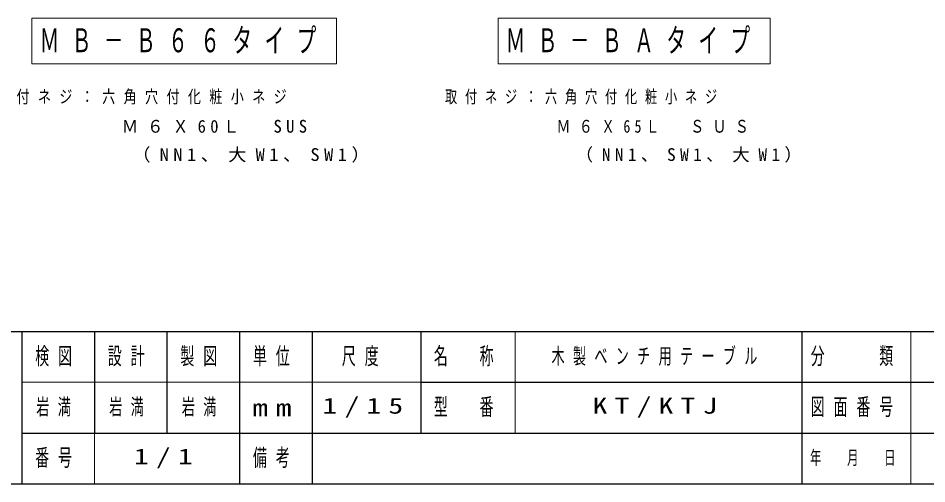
# Model space of a CAD drawing. Units: millimetres on the paper. Extents: x -365 to 12, y -38 to 257.
# Drawn here: x -238 to -112.8, y 0 to 64.2 of the extents above; entities that cross this region are included whole.
import ezdxf

# ---------------------------------------------------------------- set-up
doc = ezdxf.new("R2010")
doc.units = ezdxf.units.MM
doc.layers.add('0_2', color=7, linetype='Continuous', lineweight=13)
doc.layers.add('LY_3', color=7, linetype='Continuous', lineweight=13)
doc.styles.add('ＭＳ ゴシック', font='')
doc.styles.get('ＭＳ ゴシック').set_extended_font_data('MS Gothic')

msp = doc.modelspace()

# ---------------------------------------------------------------- linework, layer by layer
at = {"layer": '0_2', "color": 20, "lineweight": 25}
for p, q in [((-365, 21), (0, 21)), ((-365, 0), (0, 0))]:
    msp.add_line(p, q, dxfattribs=at)
at = {"layer": '0_2', "color": 3, "lineweight": 25}
for p, q in [((-237.5, 21), (-237.5, 0)), ((-227.5, 21), (-227.5, 7)), ((-217.5, 21), (-217.5, 7)), ((-207.5, 21), (-207.5, 0)), ((-197.5, 21), (-197.5, 7)), ((-182.5, 21), (-182.5, 7)), ((-130, 21), (-130, 0)), ((-182.5, 14), (-70, 14)), ((-237.5, 7), (0, 7)), ((-197.5, 7), (-197.5, 0))]:
    msp.add_line(p, q, dxfattribs=at)
at = {"layer": '0_2'}
for p, q in [((-169.5, 21), (-169.5, 7)), ((-115, 21), (-115, 0)), ((-237.5, 14), (-182.5, 14)), ((-227.5, 7), (-227.5, 0))]:
    msp.add_line(p, q, dxfattribs=at)
at = {"layer": 'LY_3'}
for p, q in [((-194.119, 64.19), (-236.119, 64.19)), ((-236.119, 64.19), (-236.119, 57.89)), ((-194.119, 57.89), (-194.119, 64.19)), ((-134.369, 64.19), (-171.869, 64.19)), ((-171.869, 64.19), (-171.869, 57.89)), ((-134.369, 57.89), (-134.369, 64.19)), ((-236.119, 57.89), (-194.119, 57.89)), ((-171.869, 57.89), (-134.369, 57.89))]:
    msp.add_line(p, q, dxfattribs=at)

# ---------------------------------------------------------------- texts
at = {"layer": '0_2', "attachment_point": 5, "style": 'ＭＳ ゴシック'}
for s, insert, char_height in [('\\T1.64;\\W0.6;検図', (-232.5, 17.5), 2.346), ('\\T1.64;\\W0.6;設計', (-222.5, 17.5), 2.346), ('\\T1.64;\\W0.6;製図', (-212.5, 17.5), 2.346), ('\\T1.64;\\W0.6;単位', (-202.5, 17.5), 2.346), ('\\T1.64;\\W0.6;尺度', (-190.25, 17.5), 2.346), ('\\T1.64;\\W0.6;名\u3000称', (-176, 17.5), 2.346), ('\\T1.64;\\W0.6;分\u3000\u3000類', (-122.5, 17.5), 2.346), ('\\T1.64;\\W0.6;型\u3000番', (-176, 10.5), 2.346), ('\\T1.64;\\W0.6;図面番号', (-122.5, 10.5), 2.346), ('\\T1.5;\\W1.35;mm', (-202.5, 10.5), 2.346), ('\\T1.64;\\W0.6;番号', (-232.5, 3.5), 2.346), ('\\T1.64;\\W0.6;備考', (-202.5, 3.5), 2.346), ('\\T1.64;\\W0.6;年\u3000月\u3000日', (-122.5, 3.5), 1.906)]:
    msp.add_mtext(s, dxfattribs=dict(at, insert=insert, char_height=char_height))
at = {"layer": 'LY_3', "style": 'ＭＳ ゴシック'}
for s, insert, char_height, attachment_point in [('\\T1.64;\\W0.6;ＭＢ－Ｂ６６タイプ', (-215.119, 61.04), 3.299, 5), ('\\T1.64;\\W0.6;ＭＢ－ＢＡタイプ', (-153.119, 61.04), 3.299, 5), ('\\T1.64;\\W0.75;取付ネジ：六角穴付化粧小ネジ', (-241.189, 53.271), 1.76, 4), ('\\T1.64;\\W0.7;取付ネジ：六角穴付化粧小ネジ', (-179.189, 53.271), 1.76, 4), ('\\T1.53;\\W0.95;\u3000\u3000\u3000\u3000\u3000Ｍ６Ｘ60Ｌ\u3000SUS', (-241.189, 49.271), 1.76, 4), ('\\T1.6;\\W0.8;\u3000\u3000\u3000\u3000\u3000Ｍ６Ｘ65Ｌ\u3000ＳＵＳ', (-179.189, 49.271), 1.76, 4), ('\\T1.5;\\W1.05;\u3000\u3000\u3000\u3000\u3000（NN1、大W1、SW1）', (-241.189, 45.271), 1.76, 4), ('\\T1.5;\u3000\u3000\u3000\u3000\u3000（NN1、SW1、大W1）', (-179.189, 45.271), 1.76, 4), ('\\T1.64;\\W0.6;木製ベンチ用テーブル', (-149.75, 17.5), 2.199, 5), ('\\T1.64;\\W0.6;岩満', (-235.5, 10.5), 2.199, 4), ('\\T1.64;\\W0.6;岩満', (-222.5, 10.5), 2.199, 5), ('\\T1.64;\\W0.6;岩満', (-212.5, 10.5), 2.199, 5), ('\\T1.5;\\W1.35;1/15', (-190, 10.5), 2.199, 5), ('\\T1.5;\\W1.35;KT/KTJ', (-149.75, 10.5), 2.199, 5), ('\\T1.5;\\W1.35;1/1', (-217.5, 3.5), 2.199, 5)]:
    msp.add_mtext(s, dxfattribs=dict(at, insert=insert, char_height=char_height, attachment_point=attachment_point))

doc.saveas('drawing.dxf')
